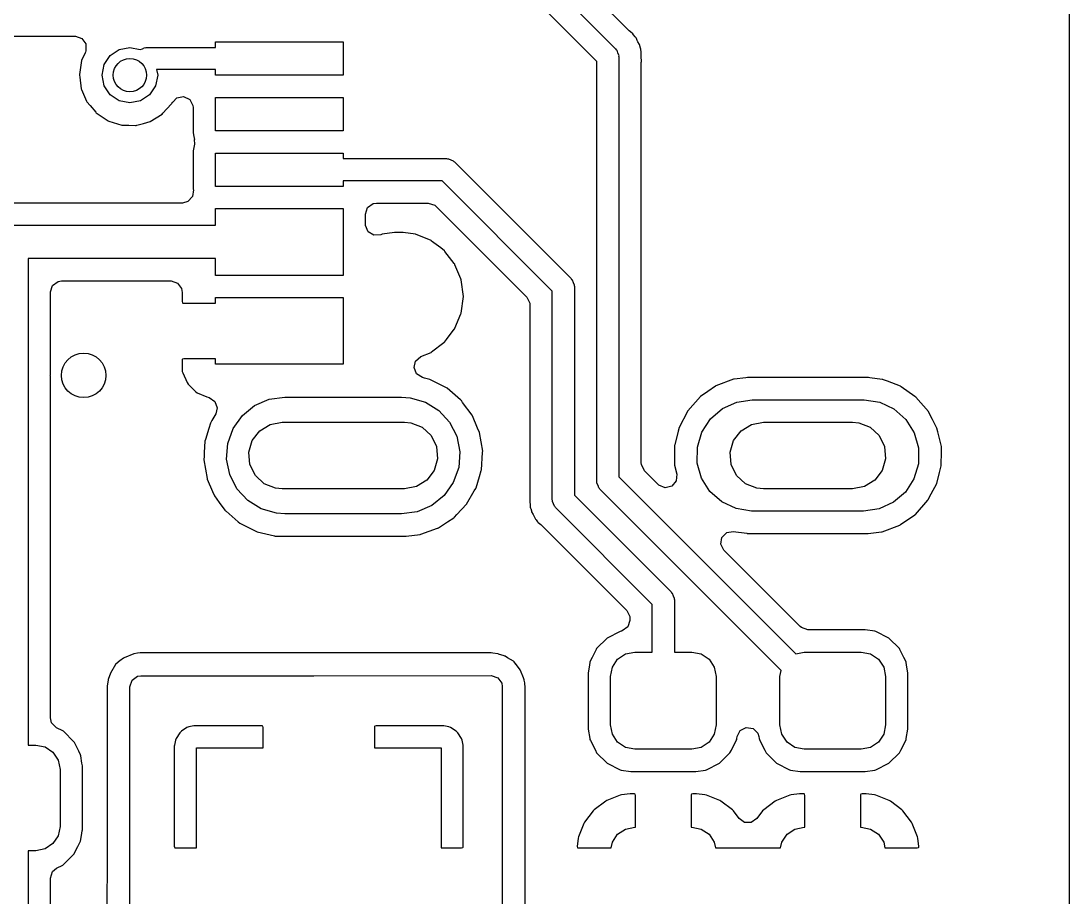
# Model space of a CAD drawing. Extents: x 0.04 to 2.01, y 0.04 to 5.04.
# Drawn here: x 1.6386 to 2.0098, y 1.3822 to 1.6924 of the extents above; entities that cross this region are included whole.
import ezdxf

# ---------------------------------------------------------------- set-up
doc = ezdxf.new("R2010")
doc.units = 0
doc.header["$MEASUREMENT"] = 0
doc.layers.add('BLACK', color=7, linetype='CONTINUOUS')

msp = doc.modelspace()

# ---------------------------------------------------------------- linework, layer by layer
at = {"layer": 'BLACK', "linetype": 'CONTINUOUS'}
for p, q in [((2.00982, 3.86016), (2.00982, 0.047923)), ((1.85406, 1.68888), (1.77819, 1.76475)), ((1.77112, 1.76066), (1.84924, 1.68254)), ((1.84252, 1.67812), (1.7667, 1.75394)), ((1.5768, 1.68699), (1.65792, 1.68699)), ((1.65792, 1.68699), (1.66021, 1.68624)), ((1.66021, 1.68624), (1.66162, 1.68429)), ((1.85446, 1.68853), (1.85406, 1.68888)), ((1.85537, 1.68784), (1.85446, 1.68853)), ((1.85556, 1.68753), (1.85537, 1.68784)), ((1.85557, 1.68752), (1.85556, 1.68753)), ((1.85613, 1.68681), (1.85557, 1.68752)), ((1.8563, 1.68664), (1.85613, 1.68681)), ((1.85646, 1.68645), (1.8563, 1.68664)), ((1.85657, 1.68619), (1.85646, 1.68645)), ((1.85673, 1.68582), (1.85657, 1.68619)), ((1.85657, 1.68619), (1.85657, 1.68619)), ((1.85685, 1.68552), (1.85673, 1.68582)), ((1.85687, 1.68548), (1.85685, 1.68552)), ((1.85714, 1.68498), (1.85687, 1.68548)), ((1.66162, 1.68189), (1.66145, 1.68143)), ((1.66162, 1.68429), (1.66162, 1.68189)), ((1.67023, 1.6802), (1.67343, 1.68233)), ((1.67343, 1.68233), (1.67719, 1.68308)), ((1.67719, 1.68308), (1.68087, 1.68235)), ((1.68087, 1.68235), (1.68165, 1.6826)), ((1.68165, 1.6826), (1.68247, 1.68302)), ((1.68247, 1.68302), (1.68278, 1.68297)), ((1.68278, 1.68297), (1.68309, 1.68307)), ((1.68309, 1.68307), (1.70748, 1.68307)), ((1.70748, 1.68307), (1.70748, 1.68504)), ((1.70748, 1.68504), (1.75276, 1.68504)), ((1.75276, 1.68504), (1.75276, 1.67323)), ((1.84924, 1.68254), (1.84938, 1.68225)), ((1.84938, 1.68225), (1.84964, 1.68207)), ((1.84964, 1.68207), (1.84993, 1.68119)), ((1.85769, 1.68408), (1.85714, 1.68498)), ((1.85775, 1.68373), (1.85769, 1.68408)), ((1.85777, 1.68364), (1.85775, 1.68373)), ((1.85775, 1.68373), (1.85775, 1.68373)), ((1.85802, 1.68281), (1.85777, 1.68364)), ((1.8582, 1.6824), (1.85802, 1.68281)), ((1.85823, 1.68143), (1.8582, 1.6824)), ((1.66006, 1.67848), (1.65928, 1.67346)), ((1.66134, 1.6812), (1.66006, 1.67848)), ((1.66145, 1.68143), (1.66134, 1.6812)), ((1.6681, 1.67701), (1.67023, 1.6802)), ((1.84252, 1.52943), (1.84252, 1.67812)), ((1.84993, 1.68119), (1.85035, 1.68037)), ((1.85035, 1.68037), (1.8503, 1.68005)), ((1.8503, 1.68005), (1.85039, 1.67975)), ((1.85039, 1.67975), (1.85039, 1.53106)), ((1.85824, 1.68123), (1.85823, 1.68143)), ((1.85825, 1.68103), (1.85824, 1.68123)), ((1.85829, 1.68085), (1.85825, 1.68103)), ((1.85829, 1.68009), (1.85829, 1.68085)), ((1.85829, 1.67994), (1.85829, 1.68009)), ((1.85836, 1.67799), (1.85829, 1.67994)), ((1.8583, 1.67781), (1.85836, 1.67799)), ((1.66735, 1.67324), (1.6681, 1.67701)), ((1.70748, 1.6752), (1.68665, 1.6752)), ((1.68665, 1.6752), (1.68704, 1.67324)), ((1.70748, 1.67323), (1.70748, 1.6752)), ((1.85829, 1.67764), (1.8583, 1.67781)), ((1.85829, 1.53594), (1.85829, 1.67764)), ((1.65928, 1.67346), (1.65931, 1.67319)), ((1.65931, 1.67319), (1.65931, 1.67318)), ((1.65931, 1.67318), (1.6594, 1.6725)), ((1.6594, 1.6725), (1.65994, 1.66842)), ((1.6681, 1.66948), (1.66735, 1.67324)), ((1.68704, 1.67324), (1.68629, 1.66948)), ((1.75276, 1.67323), (1.70748, 1.67323)), ((1.65994, 1.66842), (1.66005, 1.66817)), ((1.66005, 1.66817), (1.66005, 1.66817)), ((1.66005, 1.66817), (1.66187, 1.66403)), ((1.67023, 1.66628), (1.6681, 1.66948)), ((1.68629, 1.66948), (1.68415, 1.66628)), ((1.66187, 1.66403), (1.66198, 1.66377)), ((1.66198, 1.66377), (1.66307, 1.66248)), ((1.67343, 1.66415), (1.67023, 1.66628)), ((1.67719, 1.6634), (1.67343, 1.66415)), ((1.68096, 1.66415), (1.67719, 1.6634)), ((1.68415, 1.66628), (1.68096, 1.66415)), ((1.69186, 1.66302), (1.69205, 1.66322)), ((1.69205, 1.66322), (1.69218, 1.66349)), ((1.69218, 1.66349), (1.6922, 1.66351)), ((1.6922, 1.66351), (1.69233, 1.6637)), ((1.69233, 1.6637), (1.69236, 1.66368)), ((1.69236, 1.66368), (1.69385, 1.66523)), ((1.69385, 1.66523), (1.69622, 1.66566)), ((1.69622, 1.66566), (1.69839, 1.66461)), ((1.69839, 1.66461), (1.69953, 1.66248)), ((1.70748, 1.65354), (1.70748, 1.66535)), ((1.70748, 1.66535), (1.75276, 1.66535)), ((1.75276, 1.66535), (1.75276, 1.65354)), ((1.66307, 1.66248), (1.66507, 1.6601)), ((1.66507, 1.6601), (1.66507, 1.6601)), ((1.66507, 1.6601), (1.66525, 1.65988)), ((1.66525, 1.65988), (1.66948, 1.65707)), ((1.68431, 1.6568), (1.68864, 1.65946)), ((1.68864, 1.65946), (1.68889, 1.65973)), ((1.68889, 1.65973), (1.69186, 1.66302)), ((1.69186, 1.66302), (1.69186, 1.66302)), ((1.69953, 1.66248), (1.69959, 1.66179)), ((1.69959, 1.66179), (1.69959, 1.65277)), ((1.66948, 1.65707), (1.66974, 1.65699)), ((1.66974, 1.65699), (1.66974, 1.65699)), ((1.66974, 1.65699), (1.67122, 1.65653)), ((1.67122, 1.65653), (1.67433, 1.65555)), ((1.67968, 1.65553), (1.682, 1.65617)), ((1.682, 1.65617), (1.68431, 1.6568)), ((1.67433, 1.65555), (1.67687, 1.65551)), ((1.67687, 1.65551), (1.67913, 1.65547)), ((1.67913, 1.65547), (1.67913, 1.65547)), ((1.67913, 1.65547), (1.67941, 1.65546)), ((1.67941, 1.65546), (1.67968, 1.65553)), ((1.67968, 1.65553), (1.67968, 1.65553)), ((1.69959, 1.65277), (1.69984, 1.65147)), ((1.75276, 1.65354), (1.70748, 1.65354)), ((1.70004, 1.64875), (1.69959, 1.64645)), ((1.69984, 1.65147), (1.70004, 1.65046)), ((1.70004, 1.65046), (1.69991, 1.65044)), ((1.69991, 1.65044), (1.70005, 1.64875)), ((1.70005, 1.64875), (1.70004, 1.64875)), ((1.69959, 1.64645), (1.69959, 1.63308)), ((1.70748, 1.63386), (1.70748, 1.64567)), ((1.70748, 1.64567), (1.75276, 1.64567)), ((1.75276, 1.64567), (1.75276, 1.6437)), ((1.75276, 1.6437), (1.78937, 1.6437)), ((1.78937, 1.6437), (1.78967, 1.6436)), ((1.78967, 1.6436), (1.78999, 1.64365)), ((1.78999, 1.64365), (1.79081, 1.64323)), ((1.79081, 1.64323), (1.79168, 1.64295)), ((1.79168, 1.64295), (1.79187, 1.64269)), ((1.79187, 1.64269), (1.79215, 1.64255)), ((1.79215, 1.64255), (1.83349, 1.60121)), ((1.75276, 1.63386), (1.70748, 1.63386)), ((1.78774, 1.63583), (1.75276, 1.63583)), ((1.75276, 1.63583), (1.75276, 1.63386)), ((1.82677, 1.59679), (1.78774, 1.63583)), ((1.69939, 1.63024), (1.69776, 1.62847)), ((1.69968, 1.63263), (1.69939, 1.63024)), ((1.69959, 1.63308), (1.69962, 1.63289)), ((1.69962, 1.63289), (1.69968, 1.63263)), ((1.69585, 1.62797), (1.63607, 1.62797)), ((1.69776, 1.62847), (1.69585, 1.62797)), ((1.70748, 1.62598), (1.75276, 1.62598)), ((1.70748, 1.62008), (1.70748, 1.62598)), ((1.75276, 1.62598), (1.75276, 1.60236)), ((1.76065, 1.62404), (1.76139, 1.62633)), ((1.76139, 1.62633), (1.76334, 1.62774)), ((1.76334, 1.62774), (1.76455, 1.62793)), ((1.76455, 1.62793), (1.78286, 1.62793)), ((1.78286, 1.62793), (1.78515, 1.62719)), ((1.78515, 1.62719), (1.78561, 1.62679)), ((1.78561, 1.62679), (1.81774, 1.59467)), ((1.76065, 1.62036), (1.76065, 1.62404)), ((1.60481, 1.62008), (1.70748, 1.62008)), ((1.76066, 1.62005), (1.76065, 1.62036)), ((1.76158, 1.61782), (1.76066, 1.62005)), ((1.76364, 1.61657), (1.76158, 1.61782)), ((1.76604, 1.61675), (1.76364, 1.61657)), ((1.76629, 1.61686), (1.76604, 1.61675)), ((1.76653, 1.61696), (1.76629, 1.61686)), ((1.76629, 1.61686), (1.76629, 1.61686)), ((1.77096, 1.61754), (1.76653, 1.61696)), ((1.77393, 1.61754), (1.77096, 1.61754)), ((1.77836, 1.61696), (1.77393, 1.61754)), ((1.77859, 1.61686), (1.77836, 1.61696)), ((1.78363, 1.61477), (1.77859, 1.61686)), ((1.78387, 1.61467), (1.78363, 1.61477)), ((1.78363, 1.61477), (1.78363, 1.61477)), ((1.78407, 1.61452), (1.78387, 1.61467)), ((1.78727, 1.61206), (1.78407, 1.61452)), ((1.78407, 1.61452), (1.78407, 1.61452)), ((1.7886, 1.61104), (1.78727, 1.61206)), ((1.70748, 1.60827), (1.64114, 1.60827)), ((1.64114, 1.60827), (1.64114, 1.43602)), ((1.70748, 1.60236), (1.70748, 1.60827)), ((1.78876, 1.61084), (1.7886, 1.61104)), ((1.79208, 1.60651), (1.78876, 1.61084)), ((1.79223, 1.60631), (1.79208, 1.60651)), ((1.79208, 1.60651), (1.79208, 1.60651)), ((1.79233, 1.60607), (1.79223, 1.60631)), ((1.7944, 1.60107), (1.79233, 1.60607)), ((1.79233, 1.60607), (1.79233, 1.60607)), ((1.64978, 1.59877), (1.65173, 1.60018)), ((1.65173, 1.60018), (1.65293, 1.60037)), ((1.65293, 1.60037), (1.69179, 1.60037)), ((1.69179, 1.60037), (1.69408, 1.59963)), ((1.75276, 1.60236), (1.70748, 1.60236)), ((1.79452, 1.6008), (1.7944, 1.60107)), ((1.79529, 1.59488), (1.79452, 1.6008)), ((1.83349, 1.60121), (1.83364, 1.60093)), ((1.83364, 1.60093), (1.83389, 1.60074)), ((1.83389, 1.60074), (1.83418, 1.59986)), ((1.64904, 1.59648), (1.64978, 1.59877)), ((1.64904, 1.56715), (1.64904, 1.59648)), ((1.69408, 1.59963), (1.69549, 1.59768)), ((1.69549, 1.59768), (1.69568, 1.59625)), ((1.69568, 1.59625), (1.69567, 1.59613)), ((1.82677, 1.52291), (1.82677, 1.59679)), ((1.83418, 1.59986), (1.8346, 1.59904)), ((1.8346, 1.59904), (1.83455, 1.59873)), ((1.83455, 1.59873), (1.83465, 1.59843)), ((1.83465, 1.59843), (1.83465, 1.52454)), ((1.69567, 1.59613), (1.69567, 1.59314)), ((1.69567, 1.59314), (1.69583, 1.59264)), ((1.69583, 1.59264), (1.69599, 1.59252)), ((1.69599, 1.59252), (1.70748, 1.59252)), ((1.70748, 1.59252), (1.70748, 1.59449)), ((1.70748, 1.59449), (1.75276, 1.59449)), ((1.75276, 1.59449), (1.75276, 1.57087)), ((1.79452, 1.58897), (1.79529, 1.59488)), ((1.81774, 1.59467), (1.81883, 1.59252)), ((1.81883, 1.59252), (1.81888, 1.59191)), ((1.79442, 1.58873), (1.79452, 1.58897)), ((1.81888, 1.59191), (1.81888, 1.52501)), ((1.79233, 1.58369), (1.79442, 1.58873)), ((1.78927, 1.57959), (1.79208, 1.58325)), ((1.79208, 1.58325), (1.79223, 1.58346)), ((1.79208, 1.58325), (1.79208, 1.58325)), ((1.79223, 1.58346), (1.79233, 1.58369)), ((1.79233, 1.58369), (1.79233, 1.58369)), ((1.78407, 1.57525), (1.7884, 1.57857)), ((1.7884, 1.57857), (1.7886, 1.57872)), ((1.7886, 1.57872), (1.78927, 1.57959)), ((1.78021, 1.57358), (1.78387, 1.57509)), ((1.78387, 1.57509), (1.78407, 1.57525)), ((1.78407, 1.57525), (1.78407, 1.57525)), ((1.69579, 1.57267), (1.69567, 1.57251)), ((1.69567, 1.57251), (1.69567, 1.56923)), ((1.69629, 1.57283), (1.69579, 1.57267)), ((1.70748, 1.57283), (1.69629, 1.57283)), ((1.70748, 1.57087), (1.70748, 1.57283)), ((1.75276, 1.57087), (1.70748, 1.57087)), ((1.77782, 1.56969), (1.77839, 1.57203)), ((1.77839, 1.57203), (1.78021, 1.57358)), ((1.649, 1.56693), (1.64904, 1.56715)), ((1.64904, 1.56671), (1.649, 1.56693)), ((1.64904, 1.44568), (1.64904, 1.56671)), ((1.69567, 1.56923), (1.69568, 1.569)), ((1.69568, 1.569), (1.69576, 1.56837)), ((1.69576, 1.56837), (1.69591, 1.56781)), ((1.69591, 1.56781), (1.69743, 1.56439)), ((1.77873, 1.56746), (1.77782, 1.56969)), ((1.78078, 1.56619), (1.77873, 1.56746)), ((1.69743, 1.56439), (1.69783, 1.56381)), ((1.69783, 1.56381), (1.70044, 1.56121)), ((1.78158, 1.56599), (1.78078, 1.56619)), ((1.78345, 1.56554), (1.78158, 1.56599)), ((1.78938, 1.56251), (1.78345, 1.56554)), ((1.88457, 1.56307), (1.88186, 1.56121)), ((1.88477, 1.5632), (1.88457, 1.56307)), ((1.88457, 1.56307), (1.88457, 1.56307)), ((1.89101, 1.56556), (1.88477, 1.5632)), ((1.89124, 1.56559), (1.89101, 1.56556)), ((1.89537, 1.56609), (1.89124, 1.56559)), ((1.89124, 1.56559), (1.89124, 1.56559)), ((1.89596, 1.56616), (1.89537, 1.56609)), ((1.93883, 1.56616), (1.89596, 1.56616)), ((1.93923, 1.56611), (1.93883, 1.56616)), ((1.94368, 1.56552), (1.93923, 1.56611)), ((1.94392, 1.56549), (1.94368, 1.56552)), ((1.94368, 1.56552), (1.94368, 1.56552)), ((1.94414, 1.56541), (1.94392, 1.56549)), ((1.94551, 1.56487), (1.94414, 1.56541)), ((1.94414, 1.56541), (1.94414, 1.56541)), ((1.95014, 1.56307), (1.94551, 1.56487)), ((1.95033, 1.56293), (1.95014, 1.56307)), ((1.95521, 1.5595), (1.95033, 1.56293)), ((1.95033, 1.56293), (1.95033, 1.56293)), ((1.70044, 1.56121), (1.70102, 1.56081)), ((1.70102, 1.56081), (1.70445, 1.55929)), ((1.70445, 1.55929), (1.70528, 1.55906)), ((1.72653, 1.55849), (1.73209, 1.55925)), ((1.73209, 1.55925), (1.77343, 1.55925)), ((1.77343, 1.55925), (1.77644, 1.55903)), ((1.78955, 1.56236), (1.78938, 1.56251)), ((1.79428, 1.55834), (1.78955, 1.56236)), ((1.78955, 1.56236), (1.78955, 1.56236)), ((1.87927, 1.55942), (1.87483, 1.55444)), ((1.88186, 1.56121), (1.87927, 1.55942)), ((1.9556, 1.55923), (1.95521, 1.5595)), ((1.95999, 1.5542), (1.9556, 1.55923)), ((1.70528, 1.55906), (1.7073, 1.55774)), ((1.7073, 1.55774), (1.70815, 1.55549)), ((1.70815, 1.55549), (1.70763, 1.55335)), ((1.71702, 1.55273), (1.72138, 1.55626)), ((1.72138, 1.55626), (1.72653, 1.55849)), ((1.77644, 1.55903), (1.78183, 1.55746)), ((1.78183, 1.55746), (1.7866, 1.55451)), ((1.79446, 1.5582), (1.79428, 1.55834)), ((1.79428, 1.55834), (1.79428, 1.55834)), ((1.79459, 1.55801), (1.79446, 1.5582)), ((1.79505, 1.55739), (1.79459, 1.55801)), ((1.79459, 1.55801), (1.79459, 1.55801)), ((1.7984, 1.55283), (1.79505, 1.55739)), ((1.88703, 1.55517), (1.89211, 1.55748)), ((1.89211, 1.55748), (1.89764, 1.55827)), ((1.89764, 1.55827), (1.93701, 1.55827)), ((1.93701, 1.55827), (1.93725, 1.55827)), ((1.93725, 1.55827), (1.94276, 1.55741)), ((1.94276, 1.55741), (1.94782, 1.55504)), ((1.70763, 1.55335), (1.70626, 1.55099)), ((1.71377, 1.54816), (1.71702, 1.55273)), ((1.7866, 1.55451), (1.7904, 1.55038)), ((1.79849, 1.55262), (1.7984, 1.55283)), ((1.80033, 1.54831), (1.79849, 1.55262)), ((1.79849, 1.55262), (1.79849, 1.55262)), ((1.87469, 1.55418), (1.8717, 1.54854)), ((1.87472, 1.55423), (1.87469, 1.55418)), ((1.87483, 1.55444), (1.87472, 1.55423)), ((1.87472, 1.55423), (1.87472, 1.55423)), ((1.8828, 1.55152), (1.88703, 1.55517)), ((1.94782, 1.55504), (1.952, 1.55134)), ((1.96009, 1.55399), (1.95999, 1.5542)), ((1.96148, 1.55131), (1.96009, 1.55399)), ((1.96009, 1.55399), (1.96009, 1.55399)), ((1.70514, 1.54814), (1.70397, 1.54427)), ((1.70571, 1.55005), (1.70514, 1.54814)), ((1.70626, 1.55099), (1.70571, 1.55005)), ((1.71187, 1.54288), (1.71377, 1.54816)), ((1.72317, 1.54733), (1.72685, 1.5496)), ((1.72685, 1.5496), (1.7311, 1.55039)), ((1.7311, 1.55039), (1.77441, 1.55039)), ((1.77441, 1.55039), (1.7767, 1.55017)), ((1.7767, 1.55017), (1.78072, 1.54857)), ((1.78072, 1.54857), (1.78389, 1.54562)), ((1.7904, 1.55038), (1.79294, 1.54538)), ((1.80101, 1.5467), (1.80033, 1.54831)), ((1.8717, 1.54854), (1.87135, 1.54714)), ((1.87977, 1.54684), (1.8828, 1.55152)), ((1.89364, 1.54733), (1.89732, 1.5496)), ((1.89732, 1.5496), (1.90157, 1.55039)), ((1.90157, 1.55039), (1.93307, 1.55039)), ((1.93307, 1.55039), (1.93536, 1.55017)), ((1.93536, 1.55017), (1.93938, 1.54857)), ((1.93938, 1.54857), (1.94255, 1.54562)), ((1.952, 1.55134), (1.95498, 1.54662)), ((1.96305, 1.54827), (1.96148, 1.55131)), ((1.96336, 1.54696), (1.96305, 1.54827)), ((1.70397, 1.54427), (1.70378, 1.54368)), ((1.72055, 1.54389), (1.72317, 1.54733)), ((1.78389, 1.54562), (1.78579, 1.54174)), ((1.79294, 1.54538), (1.79405, 1.53988)), ((1.80214, 1.54014), (1.80101, 1.5467)), ((1.87135, 1.54714), (1.87016, 1.54238)), ((1.87817, 1.54149), (1.87977, 1.54684)), ((1.89102, 1.54389), (1.89364, 1.54733)), ((1.94255, 1.54562), (1.94445, 1.54174)), ((1.95498, 1.54662), (1.95651, 1.54125)), ((1.96438, 1.5427), (1.96336, 1.54696)), ((1.70378, 1.54368), (1.70353, 1.53962)), ((1.71146, 1.53728), (1.71187, 1.54288)), ((1.71935, 1.53974), (1.72055, 1.54389)), ((1.78579, 1.54174), (1.78616, 1.53743)), ((1.87008, 1.54206), (1.87007, 1.54022)), ((1.87016, 1.54238), (1.87008, 1.54206)), ((1.87813, 1.53591), (1.87817, 1.54149)), ((1.88982, 1.53974), (1.89102, 1.54389)), ((1.94445, 1.54174), (1.94483, 1.53743)), ((1.95651, 1.54125), (1.95648, 1.53567)), ((1.96461, 1.54178), (1.96438, 1.5427)), ((1.9646, 1.54154), (1.96461, 1.54178)), ((1.9646, 1.53991), (1.9646, 1.54154)), ((1.9646, 1.54154), (1.9646, 1.54154)), ((1.70345, 1.53831), (1.70337, 1.53703)), ((1.70337, 1.53703), (1.7045, 1.53046)), ((1.70353, 1.53962), (1.70345, 1.53831)), ((1.71257, 1.53179), (1.71146, 1.53728)), ((1.71972, 1.53543), (1.71935, 1.53974)), ((1.78616, 1.53743), (1.78496, 1.53328)), ((1.79405, 1.53988), (1.79364, 1.53429)), ((1.80173, 1.53349), (1.80211, 1.53962)), ((1.80211, 1.53962), (1.80213, 1.53991)), ((1.80213, 1.53991), (1.80214, 1.54014)), ((1.80213, 1.53991), (1.80213, 1.53991)), ((1.87007, 1.54022), (1.87005, 1.53636)), ((1.89019, 1.53543), (1.88982, 1.53974)), ((1.94483, 1.53743), (1.94362, 1.53328)), ((1.96457, 1.5351), (1.9646, 1.53991)), ((1.72162, 1.53154), (1.71972, 1.53543)), ((1.78496, 1.53328), (1.78234, 1.52983)), ((1.79364, 1.53429), (1.79174, 1.52901)), ((1.80101, 1.53113), (1.80166, 1.53327)), ((1.80166, 1.53327), (1.80173, 1.53349)), ((1.80166, 1.53327), (1.80166, 1.53327)), ((1.85834, 1.53533), (1.85829, 1.53594)), ((1.85943, 1.53319), (1.85834, 1.53533)), ((1.86432, 1.5283), (1.85943, 1.53319)), ((1.87005, 1.53636), (1.87004, 1.53539)), ((1.87004, 1.53539), (1.8701, 1.53516)), ((1.8701, 1.53516), (1.8701, 1.53516)), ((1.8701, 1.53516), (1.87086, 1.53197)), ((1.87967, 1.53054), (1.87813, 1.53591)), ((1.89209, 1.53154), (1.89019, 1.53543)), ((1.94362, 1.53328), (1.941, 1.52983)), ((1.95648, 1.53567), (1.95488, 1.53033)), ((1.96394, 1.53257), (1.96451, 1.53487)), ((1.96451, 1.53487), (1.96457, 1.5351)), ((1.96451, 1.53487), (1.96451, 1.53487)), ((1.7045, 1.53046), (1.70459, 1.53025)), ((1.70459, 1.53025), (1.70649, 1.52579)), ((1.71511, 1.52679), (1.71257, 1.53179)), ((1.72479, 1.5286), (1.72162, 1.53154)), ((1.78234, 1.52983), (1.77866, 1.52756)), ((1.7998, 1.52712), (1.80101, 1.53113)), ((1.84262, 1.52913), (1.84252, 1.52943)), ((1.85039, 1.53106), (1.91305, 1.4684)), ((1.87067, 1.52957), (1.86911, 1.52773)), ((1.87086, 1.53197), (1.87067, 1.52957)), ((1.88265, 1.52582), (1.87967, 1.53054)), ((1.89526, 1.5286), (1.89209, 1.53154)), ((1.941, 1.52983), (1.93732, 1.52756)), ((1.95488, 1.53033), (1.95184, 1.52564)), ((1.96294, 1.52863), (1.96394, 1.53257)), ((1.70649, 1.52579), (1.70711, 1.52433)), ((1.71891, 1.52266), (1.71511, 1.52679)), ((1.72881, 1.527), (1.72479, 1.5286)), ((1.7311, 1.52677), (1.72881, 1.527)), ((1.77441, 1.52677), (1.7311, 1.52677)), ((1.77866, 1.52756), (1.77441, 1.52677)), ((1.79174, 1.52901), (1.78849, 1.52443)), ((1.79645, 1.52136), (1.79918, 1.52605)), ((1.79918, 1.52605), (1.79968, 1.52692)), ((1.79968, 1.52692), (1.7998, 1.52712)), ((1.79968, 1.52692), (1.79968, 1.52692)), ((1.84257, 1.52881), (1.84262, 1.52913)), ((1.84299, 1.52799), (1.84257, 1.52881)), ((1.84327, 1.52712), (1.84299, 1.52799)), ((1.84353, 1.52693), (1.84327, 1.52712)), ((1.84367, 1.52665), (1.84353, 1.52693)), ((1.90784, 1.46248), (1.84367, 1.52665)), ((1.86454, 1.52809), (1.86432, 1.5283)), ((1.86677, 1.52717), (1.86454, 1.52809)), ((1.86911, 1.52773), (1.86677, 1.52717)), ((1.88683, 1.52213), (1.88265, 1.52582)), ((1.89928, 1.527), (1.89526, 1.5286)), ((1.90157, 1.52677), (1.89928, 1.527)), ((1.93307, 1.52677), (1.90157, 1.52677)), ((1.93732, 1.52756), (1.93307, 1.52677)), ((1.96104, 1.52504), (1.96294, 1.52863)), ((1.70711, 1.52433), (1.70884, 1.52199)), ((1.70884, 1.52199), (1.71086, 1.51923)), ((1.72368, 1.5197), (1.71891, 1.52266)), ((1.78849, 1.52443), (1.78413, 1.5209)), ((1.81887, 1.52485), (1.8188, 1.52466)), ((1.8188, 1.52466), (1.81882, 1.5243)), ((1.81882, 1.5243), (1.81888, 1.52272)), ((1.81888, 1.52501), (1.81887, 1.52485)), ((1.81888, 1.52272), (1.81888, 1.52257)), ((1.81888, 1.52257), (1.81888, 1.52181)), ((1.82687, 1.5226), (1.82677, 1.52291)), ((1.82682, 1.52229), (1.82687, 1.5226)), ((1.82724, 1.52147), (1.82682, 1.52229)), ((1.83465, 1.52454), (1.86891, 1.49028)), ((1.89188, 1.51976), (1.88683, 1.52213)), ((1.94761, 1.522), (1.94253, 1.51969)), ((1.95184, 1.52564), (1.94761, 1.522)), ((1.95538, 1.51774), (1.95982, 1.52273)), ((1.95982, 1.52273), (1.95995, 1.52297)), ((1.95995, 1.52297), (1.96104, 1.52504)), ((1.71086, 1.51923), (1.71105, 1.51897)), ((1.71105, 1.51897), (1.71123, 1.51882)), ((1.71123, 1.51882), (1.71123, 1.51882)), ((1.71123, 1.51882), (1.71558, 1.51513)), ((1.72907, 1.51814), (1.72368, 1.5197)), ((1.77898, 1.51867), (1.77343, 1.51791)), ((1.78413, 1.5209), (1.77898, 1.51867)), ((1.79299, 1.5177), (1.79645, 1.52136)), ((1.81888, 1.52181), (1.81891, 1.52163)), ((1.81891, 1.52163), (1.81892, 1.52143)), ((1.81892, 1.52143), (1.81897, 1.52026)), ((1.81897, 1.52026), (1.81911, 1.51993)), ((1.81911, 1.51993), (1.81911, 1.51993)), ((1.81911, 1.51993), (1.81915, 1.51984)), ((1.81915, 1.51984), (1.8194, 1.51902)), ((1.8194, 1.51902), (1.81948, 1.51857)), ((1.81948, 1.51857), (1.82002, 1.5177)), ((1.82752, 1.52059), (1.82724, 1.52147)), ((1.82778, 1.52041), (1.82752, 1.52059)), ((1.82792, 1.52012), (1.82778, 1.52041)), ((1.86219, 1.48586), (1.82792, 1.52012)), ((1.8974, 1.5189), (1.89188, 1.51976)), ((1.89764, 1.5189), (1.8974, 1.5189)), ((1.93701, 1.5189), (1.89764, 1.5189)), ((1.94253, 1.51969), (1.93701, 1.5189)), ((1.71558, 1.51513), (1.71613, 1.51466)), ((1.71613, 1.51466), (1.72206, 1.51163)), ((1.73209, 1.51791), (1.72907, 1.51814)), ((1.77343, 1.51791), (1.73209, 1.51791)), ((1.78649, 1.51299), (1.78969, 1.51509)), ((1.78969, 1.51509), (1.79187, 1.51652)), ((1.79187, 1.51652), (1.79211, 1.51678)), ((1.79211, 1.51678), (1.79299, 1.5177)), ((1.82002, 1.5177), (1.82003, 1.51768)), ((1.82003, 1.51768), (1.82029, 1.51717)), ((1.82029, 1.51717), (1.82057, 1.51652)), ((1.82057, 1.51652), (1.82071, 1.51621)), ((1.82071, 1.51621), (1.82087, 1.51602)), ((1.82087, 1.51602), (1.82104, 1.51585)), ((1.82104, 1.51585), (1.8216, 1.51514)), ((1.8216, 1.51514), (1.82179, 1.51482)), ((1.82179, 1.51482), (1.82271, 1.51413)), ((1.95007, 1.5141), (1.95519, 1.51761)), ((1.95519, 1.51761), (1.95538, 1.51774)), ((1.72206, 1.51163), (1.72228, 1.51158)), ((1.72228, 1.51158), (1.72228, 1.51158)), ((1.72228, 1.51158), (1.72836, 1.51009)), ((1.78025, 1.51067), (1.78609, 1.51279)), ((1.78609, 1.51279), (1.7863, 1.51287)), ((1.7863, 1.51287), (1.78649, 1.51299)), ((1.78649, 1.51299), (1.78649, 1.51299)), ((1.82271, 1.51413), (1.8231, 1.51378)), ((1.8231, 1.51378), (1.85315, 1.48373)), ((1.88686, 1.50956), (1.88856, 1.51127)), ((1.88856, 1.51127), (1.89084, 1.51166)), ((1.89084, 1.51166), (1.89569, 1.51102)), ((1.89569, 1.51102), (1.89569, 1.51102)), ((1.89569, 1.51102), (1.89582, 1.511)), ((1.89582, 1.511), (1.93868, 1.511)), ((1.93868, 1.511), (1.93958, 1.51111)), ((1.93958, 1.51111), (1.9434, 1.51158)), ((1.9434, 1.51158), (1.94363, 1.5116)), ((1.9434, 1.51158), (1.9434, 1.51158)), ((1.94363, 1.5116), (1.94988, 1.51396)), ((1.94988, 1.51396), (1.95007, 1.5141)), ((1.95007, 1.5141), (1.95007, 1.5141)), ((1.72836, 1.51009), (1.72836, 1.51009)), ((1.72836, 1.51009), (1.72853, 1.51005)), ((1.72853, 1.51005), (1.72871, 1.51004)), ((1.72871, 1.51004), (1.72871, 1.51004)), ((1.72871, 1.51004), (1.72889, 1.51002)), ((1.72889, 1.51002), (1.72889, 1.51002)), ((1.72889, 1.51002), (1.72895, 1.51002)), ((1.72895, 1.51002), (1.77509, 1.51002)), ((1.77509, 1.51002), (1.78004, 1.5106)), ((1.78004, 1.5106), (1.78025, 1.51067)), ((1.78025, 1.51067), (1.78025, 1.51067)), ((1.88648, 1.50719), (1.88686, 1.50956)), ((1.88758, 1.50504), (1.88648, 1.50719)), ((1.91459, 1.47803), (1.88758, 1.50504)), ((1.86891, 1.49028), (1.86905, 1.48999)), ((1.86905, 1.48999), (1.86931, 1.48981)), ((1.86931, 1.48981), (1.86959, 1.48893)), ((1.86959, 1.48893), (1.87001, 1.48811)), ((1.86219, 1.469), (1.86219, 1.48586)), ((1.87001, 1.48811), (1.86996, 1.48779)), ((1.86996, 1.48779), (1.87006, 1.48749)), ((1.87006, 1.48749), (1.87006, 1.469)), ((1.85315, 1.48373), (1.85424, 1.48159)), ((1.85424, 1.48159), (1.85429, 1.48098)), ((1.85355, 1.47786), (1.8516, 1.47644)), ((1.85429, 1.48015), (1.85355, 1.47786)), ((1.85429, 1.48098), (1.85429, 1.48015)), ((1.91505, 1.47763), (1.91459, 1.47803)), ((1.91734, 1.47689), (1.91505, 1.47763)), ((1.84621, 1.4739), (1.84251, 1.47021)), ((1.84648, 1.47404), (1.84621, 1.4739)), ((1.8506, 1.47614), (1.84648, 1.47404)), ((1.84648, 1.47404), (1.84648, 1.47404)), ((1.85087, 1.47628), (1.8506, 1.47614)), ((1.8506, 1.47614), (1.8506, 1.47614)), ((1.85117, 1.47633), (1.85087, 1.47628)), ((1.85133, 1.47638), (1.85117, 1.47633)), ((1.8516, 1.47644), (1.85133, 1.47638)), ((1.93751, 1.47689), (1.91734, 1.47689)), ((1.93766, 1.47687), (1.93751, 1.47689)), ((1.94107, 1.47633), (1.93766, 1.47687)), ((1.93766, 1.47687), (1.93766, 1.47687)), ((1.94137, 1.47628), (1.94107, 1.47633)), ((1.94107, 1.47633), (1.94107, 1.47633)), ((1.94165, 1.47614), (1.94137, 1.47628)), ((1.94576, 1.47404), (1.94165, 1.47614)), ((1.94165, 1.47614), (1.94165, 1.47614)), ((1.94603, 1.4739), (1.94576, 1.47404)), ((1.94576, 1.47404), (1.94576, 1.47404)), ((1.94973, 1.47021), (1.94603, 1.4739)), ((1.84251, 1.47021), (1.84237, 1.46993)), ((1.94987, 1.46993), (1.94973, 1.47021)), ((1.67496, 1.46683), (1.67358, 1.46583)), ((1.67515, 1.46697), (1.67496, 1.46683)), ((1.67864, 1.46841), (1.67515, 1.46697)), ((1.67984, 1.4686), (1.67864, 1.46841)), ((1.68078, 1.46868), (1.67984, 1.4686)), ((1.68103, 1.4687), (1.68078, 1.46868)), ((1.6811, 1.4687), (1.68103, 1.4687)), ((1.68103, 1.4687), (1.68103, 1.4687)), ((1.80516, 1.46872), (1.6811, 1.4687)), ((1.80577, 1.46862), (1.80516, 1.46872)), ((1.80751, 1.46835), (1.80577, 1.46862)), ((1.80766, 1.46833), (1.80751, 1.46835)), ((1.80751, 1.46835), (1.80751, 1.46835)), ((1.8078, 1.46828), (1.80766, 1.46833)), ((1.80974, 1.46765), (1.8078, 1.46828)), ((1.80995, 1.46758), (1.80974, 1.46765)), ((1.80974, 1.46765), (1.80974, 1.46765)), ((1.81014, 1.46747), (1.80995, 1.46758)), ((1.81097, 1.46697), (1.81014, 1.46747)), ((1.81014, 1.46747), (1.81014, 1.46747)), ((1.81304, 1.46573), (1.81097, 1.46697)), ((1.84091, 1.46706), (1.84014, 1.46555)), ((1.84237, 1.46993), (1.84091, 1.46706)), ((1.84237, 1.46993), (1.84237, 1.46993)), ((1.84808, 1.46368), (1.84994, 1.46647)), ((1.84994, 1.46647), (1.85274, 1.46834)), ((1.85274, 1.46834), (1.85603, 1.469)), ((1.85603, 1.469), (1.86219, 1.469)), ((1.87006, 1.469), (1.87621, 1.469)), ((1.87621, 1.469), (1.87951, 1.46834)), ((1.87951, 1.46834), (1.8823, 1.46647)), ((1.8823, 1.46647), (1.88417, 1.46368)), ((1.91305, 1.4684), (1.91603, 1.469)), ((1.91603, 1.469), (1.93621, 1.469)), ((1.93621, 1.469), (1.93951, 1.46834)), ((1.93951, 1.46834), (1.9423, 1.46647)), ((1.9423, 1.46647), (1.94417, 1.46368)), ((1.95134, 1.46706), (1.94987, 1.46993)), ((1.94987, 1.46993), (1.94987, 1.46993)), ((1.9521, 1.46555), (1.95134, 1.46706)), ((1.67211, 1.4646), (1.67026, 1.46151)), ((1.67299, 1.46538), (1.67211, 1.4646)), ((1.67313, 1.4655), (1.67299, 1.46538)), ((1.6732, 1.46555), (1.67313, 1.4655)), ((1.67313, 1.4655), (1.67313, 1.4655)), ((1.67358, 1.46583), (1.6732, 1.46555)), ((1.81324, 1.4655), (1.81304, 1.46573)), ((1.81393, 1.46472), (1.81324, 1.4655)), ((1.81324, 1.4655), (1.81324, 1.4655)), ((1.814, 1.46464), (1.81393, 1.46472)), ((1.81405, 1.46457), (1.814, 1.46464)), ((1.8152, 1.46299), (1.81405, 1.46457)), ((1.81405, 1.46457), (1.81405, 1.46457)), ((1.81541, 1.46269), (1.8152, 1.46299)), ((1.8155, 1.46248), (1.81541, 1.46269)), ((1.83983, 1.46359), (1.83953, 1.46168)), ((1.84009, 1.46525), (1.83983, 1.46359)), ((1.84014, 1.46555), (1.84009, 1.46525)), ((1.84009, 1.46525), (1.84009, 1.46525)), ((1.84742, 1.46038), (1.84808, 1.46368)), ((1.88417, 1.46368), (1.88482, 1.46038)), ((1.94417, 1.46368), (1.94482, 1.46038)), ((1.95215, 1.46525), (1.9521, 1.46555)), ((1.95241, 1.46359), (1.95215, 1.46525)), ((1.95215, 1.46525), (1.95215, 1.46525)), ((1.95272, 1.46168), (1.95241, 1.46359)), ((1.66949, 1.45907), (1.66916, 1.457)), ((1.66951, 1.45922), (1.66949, 1.45907)), ((1.66949, 1.45907), (1.66949, 1.45907)), ((1.67026, 1.46151), (1.66951, 1.45922)), ((1.6772, 1.45672), (1.67795, 1.45901)), ((1.67795, 1.45901), (1.6799, 1.46042)), ((1.6799, 1.46042), (1.6811, 1.46061)), ((1.6811, 1.46061), (1.74238, 1.46062)), ((1.74238, 1.46062), (1.80516, 1.46063)), ((1.80516, 1.46063), (1.80745, 1.45989)), ((1.80745, 1.45989), (1.80887, 1.45794)), ((1.8166, 1.45982), (1.8155, 1.46248)), ((1.81686, 1.4592), (1.8166, 1.45982)), ((1.81689, 1.45898), (1.81686, 1.4592)), ((1.81704, 1.45807), (1.81689, 1.45898)), ((1.81689, 1.45898), (1.81689, 1.45898)), ((1.83953, 1.46168), (1.83953, 1.44186)), ((1.84742, 1.44316), (1.84742, 1.46038)), ((1.88482, 1.46038), (1.88482, 1.44316)), ((1.90742, 1.46038), (1.90784, 1.46248)), ((1.90742, 1.44316), (1.90742, 1.46038)), ((1.94482, 1.46038), (1.94482, 1.44316)), ((1.95272, 1.44186), (1.95272, 1.46168)), ((1.66911, 1.45657), (1.66909, 1.4077)), ((1.66916, 1.457), (1.66911, 1.45672)), ((1.66911, 1.45672), (1.66911, 1.45657)), ((1.66911, 1.45657), (1.66911, 1.45657)), ((1.6772, 1.4423), (1.6772, 1.45672)), ((1.80887, 1.45794), (1.80906, 1.45673)), ((1.80906, 1.45673), (1.80906, 1.30016)), ((1.81705, 1.458), (1.81704, 1.45807)), ((1.81706, 1.45792), (1.81705, 1.458)), ((1.81708, 1.4576), (1.81706, 1.45792)), ((1.81706, 1.45792), (1.81706, 1.45792)), ((1.81715, 1.45673), (1.81708, 1.4576)), ((1.81715, 1.45666), (1.81715, 1.45673)), ((1.81715, 1.4223), (1.81715, 1.45666)), ((1.64946, 1.44391), (1.64904, 1.44568)), ((1.65116, 1.44221), (1.64946, 1.44391)), ((1.6534, 1.44107), (1.65116, 1.44221)), ((1.65367, 1.44093), (1.6534, 1.44107)), ((1.6534, 1.44107), (1.6534, 1.44107)), ((1.65737, 1.43723), (1.65367, 1.44093)), ((1.67718, 1.40022), (1.6772, 1.4423)), ((1.6949, 1.4404), (1.69358, 1.43843)), ((1.69543, 1.44093), (1.6949, 1.4404)), ((1.6974, 1.44224), (1.69543, 1.44093)), ((1.69809, 1.44253), (1.6974, 1.44224)), ((1.69982, 1.44288), (1.69809, 1.44253)), ((1.7002, 1.44291), (1.69982, 1.44288)), ((1.72408, 1.44291), (1.7002, 1.44291)), ((1.72425, 1.4428), (1.72408, 1.44291)), ((1.72441, 1.4423), (1.72425, 1.4428)), ((1.72441, 1.43504), (1.72441, 1.4423)), ((1.7639, 1.44275), (1.76378, 1.44259)), ((1.76378, 1.44259), (1.76378, 1.43504)), ((1.7644, 1.44291), (1.7639, 1.44275)), ((1.78799, 1.44291), (1.7644, 1.44291)), ((1.78836, 1.44288), (1.78799, 1.44291)), ((1.7901, 1.44253), (1.78836, 1.44288)), ((1.79079, 1.44224), (1.7901, 1.44253)), ((1.79276, 1.44093), (1.79079, 1.44224)), ((1.79329, 1.4404), (1.79276, 1.44093)), ((1.79461, 1.43843), (1.79329, 1.4404)), ((1.83953, 1.44186), (1.83955, 1.44171)), ((1.83955, 1.44171), (1.83955, 1.44171)), ((1.83955, 1.44171), (1.84008, 1.43839)), ((1.84808, 1.43986), (1.84742, 1.44316)), ((1.88482, 1.44316), (1.88417, 1.43986)), ((1.89227, 1.43906), (1.89337, 1.4412)), ((1.89337, 1.4412), (1.89551, 1.4423)), ((1.89551, 1.4423), (1.89789, 1.44192)), ((1.89789, 1.44192), (1.89959, 1.44022)), ((1.90808, 1.43986), (1.90742, 1.44316)), ((1.94482, 1.44316), (1.94417, 1.43986)), ((1.95217, 1.43839), (1.95269, 1.44171)), ((1.95269, 1.44171), (1.95272, 1.44186)), ((1.95269, 1.44171), (1.95269, 1.44171)), ((1.65751, 1.43696), (1.65737, 1.43723)), ((1.65909, 1.43385), (1.65751, 1.43696)), ((1.65751, 1.43696), (1.65751, 1.43696)), ((1.6933, 1.43774), (1.69295, 1.436)), ((1.69358, 1.43843), (1.6933, 1.43774)), ((1.79489, 1.43774), (1.79461, 1.43843)), ((1.79524, 1.436), (1.79489, 1.43774)), ((1.84008, 1.43839), (1.84014, 1.438)), ((1.84014, 1.438), (1.84028, 1.43772)), ((1.84028, 1.43772), (1.84028, 1.43772)), ((1.84028, 1.43772), (1.84204, 1.43428)), ((1.84994, 1.43707), (1.84808, 1.43986)), ((1.85274, 1.4352), (1.84994, 1.43707)), ((1.8823, 1.43707), (1.87951, 1.4352)), ((1.88417, 1.43986), (1.8823, 1.43707)), ((1.89021, 1.43428), (1.89197, 1.43772)), ((1.89197, 1.43772), (1.8921, 1.438)), ((1.89197, 1.43772), (1.89197, 1.43772)), ((1.8921, 1.438), (1.89217, 1.43839)), ((1.89217, 1.43839), (1.89227, 1.43906)), ((1.89959, 1.44022), (1.89997, 1.43906)), ((1.89997, 1.43906), (1.90008, 1.43839)), ((1.90008, 1.43839), (1.90014, 1.438)), ((1.90014, 1.438), (1.90028, 1.43772)), ((1.90028, 1.43772), (1.90028, 1.43772)), ((1.90028, 1.43772), (1.90204, 1.43428)), ((1.90994, 1.43707), (1.90808, 1.43986)), ((1.91274, 1.4352), (1.90994, 1.43707)), ((1.9423, 1.43707), (1.93951, 1.4352)), ((1.94417, 1.43986), (1.9423, 1.43707)), ((1.95021, 1.43428), (1.95197, 1.43772)), ((1.95197, 1.43772), (1.9521, 1.438)), ((1.95197, 1.43772), (1.95197, 1.43772)), ((1.9521, 1.438), (1.95217, 1.43839)), ((1.64114, 1.43602), (1.64385, 1.43602)), ((1.64385, 1.43602), (1.64714, 1.43537)), ((1.64714, 1.43537), (1.64994, 1.4335)), ((1.64994, 1.4335), (1.65181, 1.43071)), ((1.65974, 1.43258), (1.65909, 1.43385)), ((1.69295, 1.436), (1.69291, 1.43562)), ((1.69291, 1.43562), (1.69291, 1.40022)), ((1.70079, 1.39961), (1.70079, 1.43504)), ((1.70079, 1.43504), (1.72441, 1.43504)), ((1.76378, 1.43504), (1.7874, 1.43504)), ((1.7874, 1.43504), (1.7874, 1.39961)), ((1.79528, 1.43562), (1.79524, 1.436)), ((1.79528, 1.39993), (1.79528, 1.43562)), ((1.84204, 1.43428), (1.84251, 1.43334)), ((1.84251, 1.43334), (1.84621, 1.42964)), ((1.85603, 1.43455), (1.85274, 1.4352)), ((1.87621, 1.43455), (1.85603, 1.43455)), ((1.87951, 1.4352), (1.87621, 1.43455)), ((1.88603, 1.42964), (1.88973, 1.43334)), ((1.88973, 1.43334), (1.89021, 1.43428)), ((1.90204, 1.43428), (1.90251, 1.43334)), ((1.90251, 1.43334), (1.90621, 1.42964)), ((1.91603, 1.43455), (1.91274, 1.4352)), ((1.93621, 1.43455), (1.91603, 1.43455)), ((1.93951, 1.4352), (1.93621, 1.43455)), ((1.94603, 1.42964), (1.94973, 1.43334)), ((1.94973, 1.43334), (1.95021, 1.43428)), ((1.65181, 1.43071), (1.65246, 1.42741)), ((1.65979, 1.43227), (1.65974, 1.43258)), ((1.66021, 1.42964), (1.65979, 1.43227)), ((1.65979, 1.43227), (1.65979, 1.43227)), ((1.66035, 1.42871), (1.66021, 1.42964)), ((1.84621, 1.42964), (1.84648, 1.4295)), ((1.84648, 1.4295), (1.84648, 1.4295)), ((1.84648, 1.4295), (1.85056, 1.42742)), ((1.88168, 1.42742), (1.88576, 1.4295)), ((1.88576, 1.4295), (1.88603, 1.42964)), ((1.88576, 1.4295), (1.88576, 1.4295)), ((1.90621, 1.42964), (1.90648, 1.4295)), ((1.90648, 1.4295), (1.90648, 1.4295)), ((1.90648, 1.4295), (1.91056, 1.42742)), ((1.94168, 1.42742), (1.94576, 1.4295)), ((1.94576, 1.4295), (1.94603, 1.42964)), ((1.94576, 1.4295), (1.94576, 1.4295)), ((1.65246, 1.42741), (1.65246, 1.40723)), ((1.66035, 1.40594), (1.66035, 1.42871)), ((1.85056, 1.42742), (1.85087, 1.42727)), ((1.85087, 1.42727), (1.85117, 1.42722)), ((1.85117, 1.42722), (1.85117, 1.42722)), ((1.85117, 1.42722), (1.85458, 1.42668)), ((1.85458, 1.42668), (1.85458, 1.42668)), ((1.85458, 1.42668), (1.85473, 1.42665)), ((1.85473, 1.42665), (1.87751, 1.42665)), ((1.87751, 1.42665), (1.87766, 1.42668)), ((1.87766, 1.42668), (1.88107, 1.42722)), ((1.87766, 1.42668), (1.87766, 1.42668)), ((1.88107, 1.42722), (1.88137, 1.42727)), ((1.88107, 1.42722), (1.88107, 1.42722)), ((1.88137, 1.42727), (1.88168, 1.42742)), ((1.91056, 1.42742), (1.91087, 1.42727)), ((1.91087, 1.42727), (1.91117, 1.42722)), ((1.91117, 1.42722), (1.91117, 1.42722)), ((1.91117, 1.42722), (1.91458, 1.42668)), ((1.91458, 1.42668), (1.91458, 1.42668)), ((1.91458, 1.42668), (1.91473, 1.42665)), ((1.91473, 1.42665), (1.93751, 1.42665)), ((1.93751, 1.42665), (1.93766, 1.42668)), ((1.93766, 1.42668), (1.94107, 1.42722)), ((1.93766, 1.42668), (1.93766, 1.42668)), ((1.94107, 1.42722), (1.94137, 1.42727)), ((1.94107, 1.42722), (1.94107, 1.42722)), ((1.94137, 1.42727), (1.94168, 1.42742)), ((1.81715, 1.40015), (1.81715, 1.4223)), ((1.85088, 1.4183), (1.84616, 1.41643)), ((1.85136, 1.41843), (1.85088, 1.4183)), ((1.85433, 1.41879), (1.85136, 1.41843)), ((1.85456, 1.4188), (1.85433, 1.41879)), ((1.85596, 1.4188), (1.85456, 1.4188)), ((1.85612, 1.41868), (1.85596, 1.4188)), ((1.85628, 1.41818), (1.85612, 1.41868)), ((1.85628, 1.40699), (1.85628, 1.41818)), ((1.87608, 1.41864), (1.87596, 1.41847)), ((1.87596, 1.41847), (1.87596, 1.40699)), ((1.87658, 1.4188), (1.87608, 1.41864)), ((1.87768, 1.4188), (1.87658, 1.4188)), ((1.87791, 1.41879), (1.87768, 1.4188)), ((1.88088, 1.41843), (1.87791, 1.41879)), ((1.88136, 1.4183), (1.88088, 1.41843)), ((1.88608, 1.41643), (1.88136, 1.4183)), ((1.91088, 1.4183), (1.90616, 1.41643)), ((1.91136, 1.41843), (1.91088, 1.4183)), ((1.91433, 1.41879), (1.91136, 1.41843)), ((1.91456, 1.4188), (1.91433, 1.41879)), ((1.91595, 1.4188), (1.91456, 1.4188)), ((1.91612, 1.41868), (1.91595, 1.4188)), ((1.91628, 1.41818), (1.91612, 1.41868)), ((1.91628, 1.40699), (1.91628, 1.41818)), ((1.93608, 1.41864), (1.93596, 1.41847)), ((1.93596, 1.41847), (1.93596, 1.40699)), ((1.93658, 1.4188), (1.93608, 1.41864)), ((1.93768, 1.4188), (1.93658, 1.4188)), ((1.93791, 1.41879), (1.93768, 1.4188)), ((1.94088, 1.41843), (1.93791, 1.41879)), ((1.94136, 1.4183), (1.94088, 1.41843)), ((1.94608, 1.41643), (1.94136, 1.4183)), ((1.8457, 1.41618), (1.84167, 1.41311)), ((1.84616, 1.41643), (1.8457, 1.41618)), ((1.88654, 1.41618), (1.88608, 1.41643)), ((1.89058, 1.41311), (1.88654, 1.41618)), ((1.9057, 1.41618), (1.90167, 1.41311)), ((1.90616, 1.41643), (1.9057, 1.41618)), ((1.94654, 1.41618), (1.94608, 1.41643)), ((1.95058, 1.41311), (1.94654, 1.41618)), ((1.8413, 1.41274), (1.83823, 1.40871)), ((1.84167, 1.41311), (1.8413, 1.41274)), ((1.89095, 1.41274), (1.89058, 1.41311)), ((1.89302, 1.41002), (1.89095, 1.41274)), ((1.9013, 1.41274), (1.89923, 1.41002)), ((1.90167, 1.41311), (1.9013, 1.41274)), ((1.95095, 1.41274), (1.95058, 1.41311)), ((1.95401, 1.40871), (1.95095, 1.41274)), ((1.65246, 1.40723), (1.65181, 1.40394)), ((1.66909, 1.4077), (1.66909, 1.40023)), ((1.83798, 1.40825), (1.83611, 1.40353)), ((1.83823, 1.40871), (1.83798, 1.40825)), ((1.85274, 1.40633), (1.85603, 1.40699)), ((1.85603, 1.40699), (1.85628, 1.40699)), ((1.87596, 1.40699), (1.87621, 1.40699)), ((1.87621, 1.40699), (1.87951, 1.40633)), ((1.89484, 1.40869), (1.89302, 1.41002)), ((1.89725, 1.40864), (1.89484, 1.40869)), ((1.89923, 1.41002), (1.89725, 1.40864)), ((1.91274, 1.40633), (1.91603, 1.40699)), ((1.91603, 1.40699), (1.91628, 1.40699)), ((1.93596, 1.40699), (1.93621, 1.40699)), ((1.93621, 1.40699), (1.93951, 1.40633)), ((1.95427, 1.40825), (1.95401, 1.40871)), ((1.95614, 1.40353), (1.95427, 1.40825)), ((1.65181, 1.40394), (1.64994, 1.40114)), ((1.65974, 1.40207), (1.66016, 1.40472)), ((1.66016, 1.40472), (1.66033, 1.40578)), ((1.66033, 1.40578), (1.66035, 1.40594)), ((1.66033, 1.40578), (1.66033, 1.40578)), ((1.83611, 1.40353), (1.83598, 1.40304)), ((1.84808, 1.40167), (1.84994, 1.40447)), ((1.84994, 1.40447), (1.85274, 1.40633)), ((1.87951, 1.40633), (1.8823, 1.40447)), ((1.8823, 1.40447), (1.88417, 1.40167)), ((1.90808, 1.40167), (1.90994, 1.40447)), ((1.90994, 1.40447), (1.91274, 1.40633)), ((1.93951, 1.40633), (1.9423, 1.40447)), ((1.9423, 1.40447), (1.94417, 1.40167)), ((1.95626, 1.40304), (1.95614, 1.40353)), ((1.64994, 1.40114), (1.64714, 1.39928)), ((1.65737, 1.39741), (1.65877, 1.40015)), ((1.65877, 1.40015), (1.6596, 1.4018)), ((1.6596, 1.4018), (1.65974, 1.40207)), ((1.6596, 1.4018), (1.6596, 1.4018)), ((1.66909, 1.40023), (1.66906, 1.34461)), ((1.67715, 1.34252), (1.67718, 1.40022)), ((1.69291, 1.40022), (1.69308, 1.39972)), ((1.69308, 1.39972), (1.69324, 1.39961)), ((1.69324, 1.39961), (1.70079, 1.39961)), ((1.7874, 1.39961), (1.79466, 1.39961)), ((1.79466, 1.39961), (1.79516, 1.39977)), ((1.79516, 1.39977), (1.79528, 1.39993)), ((1.81715, 1.3796), (1.81715, 1.40015)), ((1.83598, 1.40304), (1.83563, 1.40015)), ((1.83563, 1.40015), (1.83577, 1.39972)), ((1.83577, 1.39972), (1.83593, 1.39961)), ((1.83593, 1.39961), (1.84767, 1.39961)), ((1.84767, 1.39961), (1.84808, 1.40167)), ((1.88417, 1.40167), (1.88458, 1.39961)), ((1.88458, 1.39961), (1.90767, 1.39961)), ((1.90767, 1.39961), (1.90808, 1.40167)), ((1.94417, 1.40167), (1.94458, 1.39961)), ((1.94458, 1.39961), (1.95602, 1.39961)), ((1.95602, 1.39961), (1.95652, 1.39977)), ((1.95662, 1.40008), (1.95626, 1.40304)), ((1.95652, 1.39977), (1.95663, 1.39992)), ((1.95663, 1.39992), (1.95662, 1.40008)), ((1.64385, 1.39862), (1.64114, 1.39862)), ((1.64114, 1.39862), (1.64114, 1.36634)), ((1.64714, 1.39928), (1.64385, 1.39862)), ((1.65367, 1.39371), (1.65737, 1.39741)), ((1.64978, 1.39125), (1.65116, 1.39244)), ((1.65116, 1.39244), (1.6534, 1.39357)), ((1.6534, 1.39358), (1.65367, 1.39371)), ((1.6534, 1.39357), (1.6534, 1.39358)), ((1.64904, 1.38896), (1.64978, 1.39125)), ((1.64904, 1.36671), (1.64904, 1.38896))]:
    msp.add_line(p, q, dxfattribs=at)
at = {"layer": 'BLACK'}
for centre, radius in [((1.67719, 1.67324), 0.005906), ((1.66081, 1.56693), 0.007874)]:
    msp.add_circle(centre, radius, dxfattribs=at)

doc.saveas('drawing.dxf')
